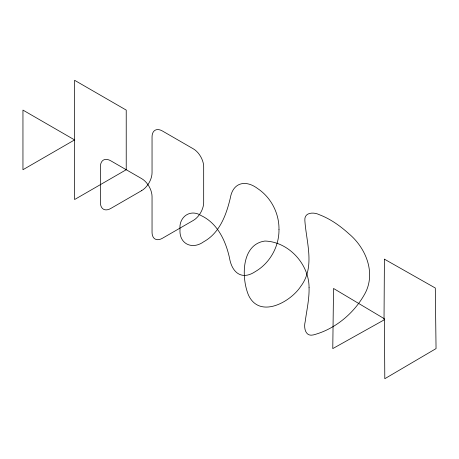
<?xml version="1.0" encoding="UTF-8"?>
<svg xmlns="http://www.w3.org/2000/svg" width="459" height="459" viewBox="0 0 459 459"><rect width="100%" height="100%" fill="white"/><g stroke="black" fill="none" stroke-linecap="round" stroke-linejoin="round"><path stroke-width="0.69" d="M384.412 259.163L384.022 319.957L332.775 348.599L333.527 288.464L384.412 318.787L384.803 378.715L436.05 348.599L435.298 288.011L384.412 259.163M309.062 287.724C309.349 299.205 306.687 310.439 305.172 321.753C303.64 327.474 305.235 336.872 313.199 334.955C335.242 329.258 354.635 312.866 365.335 292.905C375.898 272.313 365.657 247.78 348.983 233.838C340.211 225.908 330.365 218.857 319.229 214.669C313.91 211.932 304.156 212.156 304.851 220.309C306.228 242.203 315.482 266.897 300.714 286.433C290.513 302.062 259.851 319.028 248.577 295.338C241.314 278.229 241.061 244.337 264.929 241.044C288.631 241.698 309.188 264.195 309.062 287.724M278.986 229.351C279.25 246.322 270.047 263.053 255.319 271.585C241.583 280.747 231.858 272.394 229.5 257.918C225.753 241.05 217.709 223.43 201.266 215.65C190.405 208.484 178.677 216.998 180.014 229.351C178.895 243.976 192.246 250.08 203.681 241.773C219.729 232.96 226.316 214.841 230.309 198.047C232.948 182.252 245.823 179.567 257.734 188.626C271.097 197.525 279.204 213.337 278.986 229.351M74.587 139.909L22.95 169.727L22.95 110.097L74.587 139.909M126.225 169.727L74.587 199.539L74.587 80.285L126.225 110.097L126.225 169.727M141.716 190.594L110.734 208.484A14.608 8.434 -60 0 1 100.406 202.517L100.406 166.743A14.608 8.434 60 0 1 110.734 160.782L141.716 178.666A14.608 8.434 60 0 1 152.044 196.555L152.044 232.329A14.608 8.434 -60 0 0 162.371 238.296L193.354 220.406A14.608 8.434 -60 0 0 203.681 202.517L203.681 166.743A14.608 8.434 60 0 0 193.354 148.854L162.371 130.97A14.608 8.434 60 0 0 152.044 136.931L152.044 172.704A14.608 8.434 -60 0 1 141.716 190.594"/></g></svg>
